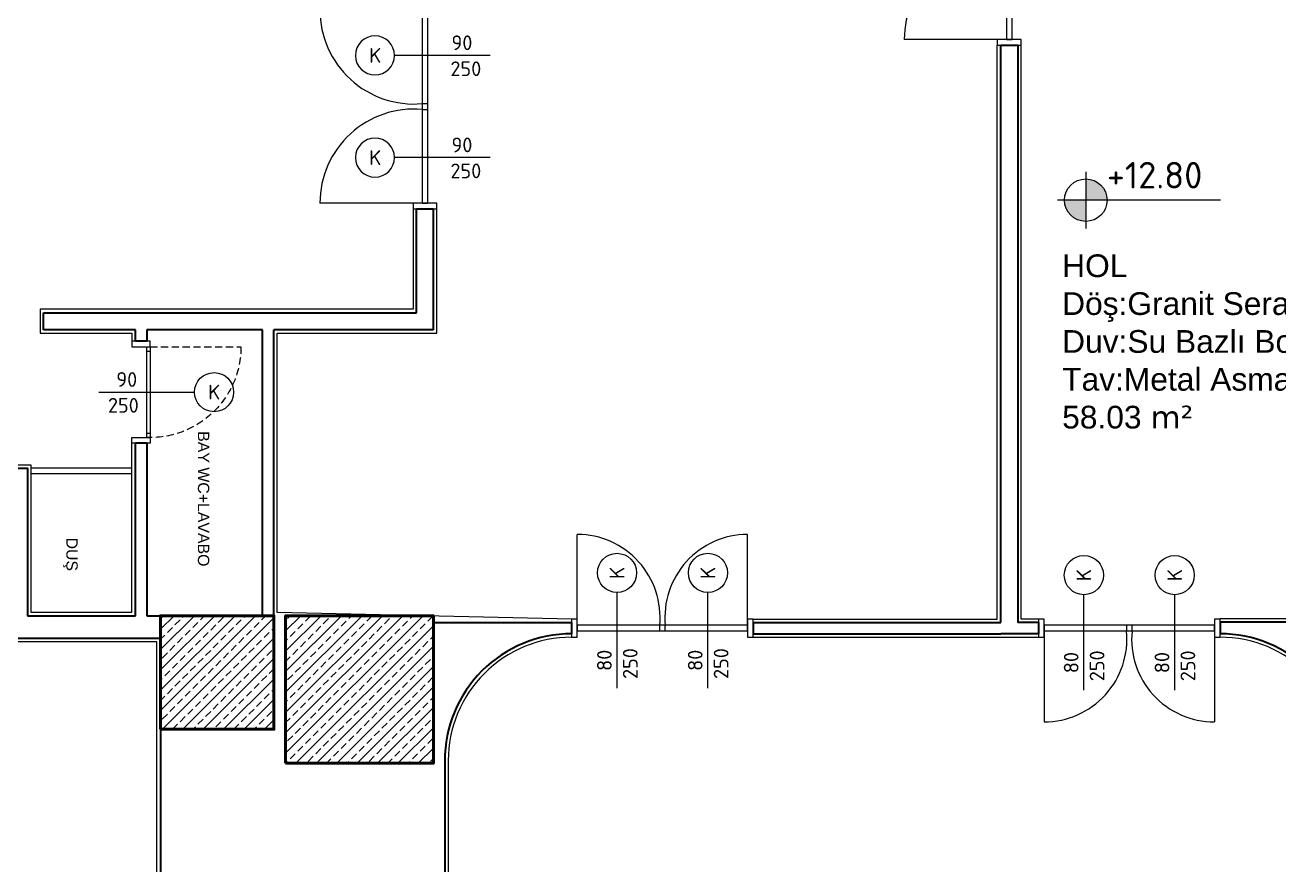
# Model space of a CAD drawing. Header units: millimetres. Extents: x 1443065 to 1517367, y 3763150 to 3779068.
# Drawn here: x 1500924 to 1502028, y 3767877 to 3768617 of the extents above; entities that cross this region are included whole.
import ezdxf
from ezdxf.enums import TextEntityAlignment as Align

# ---------------------------------------------------------------- set-up
doc = ezdxf.new("R2010")
doc.units = ezdxf.units.MM
doc.linetypes.add('HIDDEN', pattern=[9.525, 6.35, -3.175])
for name, color, linetype in [('1 tefriş 2', 8, 'Continuous'), ('1 yazı', 4, 'Continuous'), ('LAYER1', 10, 'Continuous'), ('m-DOG_', 4, 'Continuous'), ('m-TAR_duvar', 8, 'Continuous'), ('m-TFR_vitrifiye', 1, 'Continuous'), ('m-YAZ_kot', 7, 'Continuous'), ('m-YAZ_poz', 7, 'Continuous')]:
    doc.layers.add(name, color=color, linetype=linetype)
for name, color, linetype, lineweight in [('DUVAR', 2, 'Continuous', 35), ('MAHAL', 52, 'Continuous', 13), ('MERDIVEN', 4, 'Continuous', 20), ('SIVA', 3, 'Continuous', 9), ('TASIYICI', 170, 'Continuous', 50), ('TEFRIS', 165, 'Continuous', 15)]:
    doc.layers.add(name, color=color, linetype=linetype, lineweight=lineweight)
doc.styles.add('mono', font='isocpeur.ttf')
doc.styles.add('robins', font='', dxfattribs={"height": 10})
doc.styles.get("Standard").update_dxf_attribs({"font": 'arial.ttf'})
doc.styles.get('robins').set_extended_font_data('Helvetica Neue')

# ---------------------------------------------------------------- blocks, each defined once
blk = doc.blocks.new('m-penpoz')
blk.add_line((0, -1.625), (0, 0))
blk.add_circle((0, 0.332), 0.332)
blk.add_attdef('POZNO', text='', height=0.18).set_placement((0, 0.332), align=Align.MIDDLE)
blk.add_attdef('WIDTH', text='', height=0.18, rotation=90).set_placement((0, -1.625), align=Align.BOTTOM_LEFT)
blk.add_attdef('HEIGHT', text='', height=0.18, rotation=90).set_placement((0.069, -1.625), align=Align.TOP_LEFT)
blk = doc.blocks.new('90lık Kqpı')
at = {"layer": 'm-DOG_', "linetype": 'HIDDEN'}
blk.add_line((-8, -5), (-88, -5), dxfattribs=at)
at = {"layer": 'm-DOG_'}
for p, q in [((-5, -8.8), (-8, -8.8)), ((-5, -81.2), (-8, -81.2))]:
    blk.add_line(p, q, dxfattribs=at)
for points in [[(8, 0), (8, -5), (-8, -5), (-8, 0)], [(-8, -5), (-8, -85), (-5, -85), (-5, -5)], [(8, -90), (8, -85), (-8, -85), (-8, -90)]]:
    blk.add_lwpolyline(points, close=True, dxfattribs=at)
at = {"layer": 'm-DOG_', "linetype": 'HIDDEN'}
blk.add_arc((-8, -5), 80, 180, 270, dxfattribs=at)
blk = doc.blocks.new('m-plankot')
h = blk.add_hatch(color=256)
h.paths.add_polyline_path([(0, 0.144), (0, 0), (0.144, 0, 0.414214)])
h.paths.add_polyline_path([(0, -0.144), (0, 0), (-0.144, 0, 0.414214)])
for p, q in [((0, 0.192), (0, -0.192)), ((0.9136, 0), (-0.192, 0))]:
    blk.add_line(p, q)
blk.add_circle((0, 0), 0.144)
blk.add_attdef('INCEKOT', (0.1868, 0.1), '', height=0.18)
blk.add_attdef('KABAKOT', text='', height=0.18).set_placement((0.1868, -0.1), align=Align.TOP_LEFT)

msp = doc.modelspace()

# ---------------------------------------------------------------- hatches: boundary and pattern name
at = {"layer": 'm-TAR_duvar'}
h = msp.add_hatch(dxfattribs=at)
h.set_pattern_fill('ANSI33', color=256, scale=2)
h.set_pattern_definition([(45, (78491.543, -87954.948), (-8.98025612, 8.98025612), []), (45, (78500.523, -87954.948), (-8.98025612, 8.98025612), [6.35, -3.175])])
h.paths.add_polyline_path([(1501143.5, 3768096.6), (1501043.5, 3768096.6), (1501043.5, 3767996.6), (1501143.5, 3767996.6)])
h = msp.add_hatch(dxfattribs=at)
h.set_pattern_fill('ANSI33', color=256, scale=2)
h.set_pattern_definition([(45, (78491.978, -89305.454), (-8.98025612, 8.98025612), []), (45, (78500.958, -89305.454), (-8.98025612, 8.98025612), [6.35, -3.175])])
h.paths.add_polyline_path([(1501153.6, 3767966.6), (1501283.8, 3767966.6), (1501283.8, 3768096.6), (1501153.6, 3768096.6)])
h = msp.add_hatch(dxfattribs=at)
h.set_pattern_fill('ANSI33', color=256, scale=2)
h.set_pattern_definition([(45, (78491.978, -89305.454), (-8.98025612, 8.98025612), []), (45, (78500.958, -89305.454), (-8.98025612, 8.98025612), [6.35, -3.175])])
h.paths.add_polyline_path([(1501153.6, 3767966.6), (1501283.8, 3767966.6), (1501283.8, 3768096.6), (1501153.6, 3768096.6)])

# ---------------------------------------------------------------- linework, layer by layer
at = {"layer": '1 tefriş 2'}
msp.add_line((1500940.3, 3768363.5), (1500940.3, 3768348.5), dxfattribs=at)
at = {"layer": 'DUVAR'}
for p, q in [((1501783.4, 3768599.1), (1501798.4, 3768599.1)), ((1501268.8, 3768363.5), (1501268.8, 3768455.1)), ((1501268.8, 3768455.1), (1501283.8, 3768455.1)), ((1501283.8, 3768348.5), (1501283.8, 3768455.1)), ((1500940.3, 3768363.5), (1501268.8, 3768363.5)), ((1500940.3, 3768348.5), (1500940.3, 3768363.5)), ((1501021.3, 3768348.5), (1500940.3, 3768348.5)), ((1501021.3, 3768338.5), (1501021.3, 3768348.5)), ((1501133.3, 3768348.5), (1501031.3, 3768348.5)), ((1501133.3, 3768348.5), (1501031.3, 3768348.5)), ((1501031.3, 3768348.5), (1501031.3, 3768338.5)), ((1501133.3, 3768096.6), (1501133.3, 3768348.5)), ((1501283.8, 3768348.5), (1501143.3, 3768348.5)), ((1501143.3, 3768096.6), (1501143.3, 3768348.5)), ((1501268.8, 3768348.5), (1501148.3, 3768348.5)), ((1501031.3, 3768338.5), (1501021.3, 3768338.5)), ((1501021.3, 3768096.6), (1501021.3, 3768248.5)), ((1501031.3, 3768248.5), (1501021.3, 3768248.5)), ((1501031.3, 3768248.5), (1501031.3, 3768096.6)), ((1501283.8, 3768090.6), (1501405.5, 3768090.6)), ((1501405.5, 3768090.6), (1501405.5, 3768080.6)), ((1501565.5, 3768090.6), (1501783.4, 3768090.6)), ((1501565.5, 3768090.6), (1501565.5, 3768080.6)), ((1501816.6, 3768090.6), (1501798.4, 3768090.6)), ((1501816.6, 3768090.6), (1501816.6, 3768080.6)), ((1502098.3, 3768091), (1501976.6, 3768091)), ((1501976.6, 3768090.6), (1501976.6, 3768080.6)), ((1501405.5, 3768080.6), (1501405.5, 3768080.6)), ((1501565.5, 3768080.6), (1501783.4, 3768080.6)), ((1501816.6, 3768080.6), (1501783.4, 3768080.6)), ((1501043.3, 3767996.6), (1501043.3, 3767296.6)), ((1501293.8, 3767968.9), (1501293.8, 3767847.2))]:
    msp.add_line(p, q, dxfattribs=at)
for points in [[(1501783.4, 3768090.6), (1501783.4, 3768599.1)], [(1501798.4, 3768599.1), (1501798.4, 3768090.6)], [(1500916.3, 3768096.6), (1500916.3, 3768226.6), (1500926.3, 3768226.6), (1500926.3, 3768096.6)], [(1501043.3, 3768076.6), (1499608.8, 3768076.6), (1499608.8, 3768096.6), (1500593.3, 3768096.6)], [(1500926.3, 3768096.6), (1501021.3, 3768096.6)], [(1501031.3, 3768096.6), (1501043.3, 3768096.6)]]:
    msp.add_lwpolyline(points, dxfattribs=at)
for centre, start, end in [((1501405.5, 3767968.9), 89.9998, 180), ((1501976.6, 3767968.9), 0, 90.0002)]:
    msp.add_arc(centre, 111.7, start, end, dxfattribs=at)
at = {"layer": 'LAYER1'}
msp.add_line((1500926.3, 3768216.6), (1500926.3, 3768096.6), dxfattribs=at)
at = {"layer": 'm-TFR_vitrifiye'}
for p, q in [((1501018.3, 3768226.6), (1500929.3, 3768226.6)), ((1501018.3, 3768221.6), (1500929.3, 3768221.6))]:
    msp.add_line(p, q, dxfattribs=at)
at = {"layer": 'MERDIVEN'}
for p, q in [((1501788.4, 3768604.1), (1501698.4, 3768604.1)), ((1501273.8, 3768460.1), (1501183.8, 3768460.1)), ((1501410.5, 3768088.1), (1501410.5, 3768168.1)), ((1501560.5, 3768088.1), (1501560.5, 3768168.1)), ((1501821.6, 3768083.1), (1501821.6, 3768003.1)), ((1501971.6, 3768083.1), (1501971.6, 3768003.1))]:
    msp.add_line(p, q, dxfattribs=at)
for points in [[(1501793.4, 3768604.1), (1501793.4, 3768774.1), (1501788.4, 3768774.1), (1501788.4, 3768604.1)], [(1501278.8, 3768460.1), (1501278.8, 3768630.1), (1501273.8, 3768630.1), (1501273.8, 3768460.1)], [(1501801.4, 3768599.1), (1501801.4, 3768604.1), (1501780.4, 3768604.1), (1501780.4, 3768599.1)], [(1501278.8, 3768542.6), (1501278.8, 3768547.6), (1501273.8, 3768547.6), (1501273.8, 3768542.6)], [(1501286.8, 3768455.1), (1501286.8, 3768460.1), (1501265.8, 3768460.1), (1501265.8, 3768455.1)], [(1501405.5, 3768077.6), (1501410.5, 3768077.6), (1501410.5, 3768093.6), (1501405.5, 3768093.6)], [(1501560.5, 3768083.1), (1501560.5, 3768088.1), (1501410.5, 3768088.1), (1501410.5, 3768083.1)], [(1501488, 3768088.1), (1501483, 3768088.1), (1501483, 3768083.1), (1501488, 3768083.1)], [(1501560.5, 3768077.6), (1501565.5, 3768077.6), (1501565.5, 3768093.6), (1501560.5, 3768093.6)], [(1501821.6, 3768093.6), (1501816.6, 3768093.6), (1501816.6, 3768077.6), (1501821.6, 3768077.6)], [(1501821.6, 3768088.1), (1501821.6, 3768083.1), (1501971.6, 3768083.1), (1501971.6, 3768088.1)], [(1501894.1, 3768083.1), (1501899.1, 3768083.1), (1501899.1, 3768088.1), (1501894.1, 3768088.1)], [(1501976.6, 3768093.6), (1501971.6, 3768093.6), (1501971.6, 3768077.6), (1501976.6, 3768077.6)]]:
    msp.add_lwpolyline(points, close=True, dxfattribs=at)
for centre, radius, start, end in [((1501781.2, 3768604.1), 82.8, 85.0209, 180), ((1501266.6, 3768630.1), 82.8, 180, 274.9791), ((1501266.6, 3768460.1), 82.8, 85.0209, 180), ((1501410.5, 3768095.2), 72.9, 354.3689, 90), ((1501560.5, 3768095.2), 72.9, 90, 185.6311), ((1501821.6, 3768075.9), 72.9, 270, 5.6311), ((1501971.6, 3768075.9), 72.9, 174.3689, 270)]:
    msp.add_arc(centre, radius, start, end, dxfattribs=at)
at = {"layer": 'SIVA'}
for p, q in [((1501565.5, 3768077.6), (1501816.6, 3768077.6)), ((1501296.8, 3767968.9), (1501296.8, 3767844.2))]:
    msp.add_line(p, q, dxfattribs=at)
for points in [[(1501976.6, 3768094), (1502223.4, 3768094), (1502223.4, 3768377.4), (1502239.4, 3768377.4), (1502239.4, 3768574.2), (1502040.3, 3768574.3), (1502040.3, 3768859.6), (1502763.3, 3768859.6)], [(1501565.5, 3768093.6), (1501780.4, 3768093.6), (1501780.4, 3768599.1)], [(1501816.6, 3768093.6), (1501801.4, 3768093.6), (1501801.4, 3768599.1)], [(1501265.8, 3768455.1), (1501265.8, 3768366.5), (1500937.3, 3768366.5), (1500937.3, 3768345.5), (1501018.3, 3768345.5), (1501018.3, 3768338.5)], [(1501405.6, 3768093.6), (1501146.3, 3768099.5), (1501146.3, 3768345.5), (1501286.8, 3768345.5), (1501286.8, 3768455.1)], [(1500719.3, 3768248.5), (1500719.3, 3768099.6), (1500808.3, 3768099.6), (1500808.3, 3768229.6), (1500824.3, 3768229.6), (1500824.3, 3768099.6), (1500913.3, 3768099.6), (1500913.3, 3768229.6), (1500929.3, 3768229.6), (1500929.3, 3768099.6), (1501018.3, 3768099.6), (1501018.3, 3768248.5)], [(1501040.3, 3767118.4), (1501040.3, 3768073.6), (1499611.8, 3768073.6), (1499611.8, 3767993.6), (1499505.8, 3767993.6), (1499505.8, 3768172.6)]]:
    msp.add_lwpolyline(points, dxfattribs=at)
for centre, start, end in [((1501405.5, 3767968.9), 89.9998, 180), ((1501976.6, 3767968.9), 0, 90.0002)]:
    msp.add_arc(centre, 108.7, start, end, dxfattribs=at)
at = {"layer": 'TASIYICI'}
for points in [[(1501043.3, 3767996.6), (1501143.3, 3767996.6), (1501143.3, 3768096.6), (1501043.3, 3768096.6)], [(1501153.6, 3767966.6), (1501283.8, 3767966.6), (1501283.8, 3768096.6), (1501153.6, 3768096.6)], [(1501153.6, 3767966.6), (1501283.8, 3767966.6), (1501283.8, 3768096.6), (1501153.6, 3768096.6)]]:
    msp.add_lwpolyline(points, close=True, dxfattribs=at)

# ---------------------------------------------------------------- block references
at = {"layer": 'm-YAZ_kot'}
ref = msp.add_blockref('m-plankot', (1501858.3, 3768462.6), dxfattribs=dict(at, xscale=129.9375, yscale=129.9375, zscale=129.9375))
ref.add_attrib('INCEKOT', '+12.80', dxfattribs={"layer": '0', "height": 23.39, "rotation": 0, "style": 'mono'}).set_placement((1501876.8, 3768465.9), align=Align.BOTTOM_LEFT)
at = {"layer": 'm-YAZ_poz'}
ref = msp.add_blockref('m-penpoz', (1501249.5, 3768590.1), dxfattribs=dict(at, xscale=-51.83999999999998, yscale=51.83999999999998, zscale=51.83999999999998, rotation=89.99954940331261))
ref.add_attrib('WIDTH', '90', dxfattribs={"layer": '0', "height": 12.96, "style": 'mono'}).set_placement((1501318.1, 3768590.9), align=Align.BOTTOM_RIGHT)
ref.add_attrib('HEIGHT', '250', dxfattribs={"layer": '0', "height": 12.96, "style": 'mono'}).set_placement((1501325.9, 3768568), align=Align.BOTTOM_RIGHT)
ref.add_attrib('POZNO', 'K', dxfattribs={"layer": '0', "height": 13, "style": 'mono'}).set_placement((1501232.5, 3768590.1), align=Align.MIDDLE_CENTER)
ref = msp.add_blockref('m-penpoz', (1501249.5, 3768590.1), dxfattribs=dict(at, xscale=-51.83999999999998, yscale=51.83999999999998, zscale=51.83999999999998, rotation=89.99954940331261))
ref.add_attrib('WIDTH', '90', dxfattribs={"layer": '0', "height": 12.96, "style": 'mono'}).set_placement((1501318.1, 3768590.9), align=Align.BOTTOM_RIGHT)
ref.add_attrib('HEIGHT', '250', dxfattribs={"layer": '0', "height": 12.96, "style": 'mono'}).set_placement((1501325.9, 3768568), align=Align.BOTTOM_RIGHT)
ref.add_attrib('POZNO', 'K', dxfattribs={"layer": '0', "height": 13, "style": 'mono'}).set_placement((1501232.5, 3768590.1), align=Align.MIDDLE_CENTER)
ref = msp.add_blockref('m-penpoz', (1501249.5, 3768590.1), dxfattribs=dict(at, xscale=-51.83999999999998, yscale=51.83999999999998, zscale=51.83999999999998, rotation=89.99954940331261))
ref.add_attrib('WIDTH', '90', dxfattribs={"layer": '0', "height": 12.96, "style": 'mono'}).set_placement((1501318.1, 3768590.9), align=Align.BOTTOM_RIGHT)
ref.add_attrib('HEIGHT', '250', dxfattribs={"layer": '0', "height": 12.96, "style": 'mono'}).set_placement((1501325.9, 3768568), align=Align.BOTTOM_RIGHT)
ref.add_attrib('POZNO', 'K', dxfattribs={"layer": '0', "height": 13, "style": 'mono'}).set_placement((1501232.5, 3768590.1), align=Align.MIDDLE_CENTER)
ref = msp.add_blockref('m-penpoz', (1501249.5, 3768590.1), dxfattribs=dict(at, xscale=-51.83999999999998, yscale=51.83999999999998, zscale=51.83999999999998, rotation=89.99954940331261))
ref.add_attrib('WIDTH', '90', dxfattribs={"layer": '0', "height": 12.96, "style": 'mono'}).set_placement((1501318.1, 3768590.9), align=Align.BOTTOM_RIGHT)
ref.add_attrib('HEIGHT', '250', dxfattribs={"layer": '0', "height": 12.96, "style": 'mono'}).set_placement((1501325.9, 3768568), align=Align.BOTTOM_RIGHT)
ref.add_attrib('POZNO', 'K', dxfattribs={"layer": '0', "height": 13, "style": 'mono'}).set_placement((1501232.5, 3768590.1), align=Align.MIDDLE_CENTER)
ref = msp.add_blockref('m-penpoz', (1501249.5, 3768500.1), dxfattribs=dict(at, xscale=-51.83999999999998, yscale=51.83999999999998, zscale=51.83999999999998, rotation=89.99954940331261))
ref.add_attrib('WIDTH', '90', dxfattribs={"layer": '0', "height": 12.96, "style": 'mono'}).set_placement((1501318.1, 3768500.9), align=Align.BOTTOM_RIGHT)
ref.add_attrib('HEIGHT', '250', dxfattribs={"layer": '0', "height": 12.96, "style": 'mono'}).set_placement((1501325.9, 3768478), align=Align.BOTTOM_RIGHT)
ref.add_attrib('POZNO', 'K', dxfattribs={"layer": '0', "height": 13, "style": 'mono'}).set_placement((1501232.5, 3768500.1), align=Align.MIDDLE_CENTER)
ref = msp.add_blockref('m-penpoz', (1501249.5, 3768500.1), dxfattribs=dict(at, xscale=-51.83999999999998, yscale=51.83999999999998, zscale=51.83999999999998, rotation=89.99954940331261))
ref.add_attrib('WIDTH', '90', dxfattribs={"layer": '0', "height": 12.96, "style": 'mono'}).set_placement((1501318.1, 3768500.9), align=Align.BOTTOM_RIGHT)
ref.add_attrib('HEIGHT', '250', dxfattribs={"layer": '0', "height": 12.96, "style": 'mono'}).set_placement((1501325.9, 3768478), align=Align.BOTTOM_RIGHT)
ref.add_attrib('POZNO', 'K', dxfattribs={"layer": '0', "height": 13, "style": 'mono'}).set_placement((1501232.5, 3768500.1), align=Align.MIDDLE_CENTER)
ref = msp.add_blockref('m-penpoz', (1501249.5, 3768500.1), dxfattribs=dict(at, xscale=-51.83999999999998, yscale=51.83999999999998, zscale=51.83999999999998, rotation=89.99954940331261))
ref.add_attrib('WIDTH', '90', dxfattribs={"layer": '0', "height": 12.96, "style": 'mono'}).set_placement((1501318.1, 3768500.9), align=Align.BOTTOM_RIGHT)
ref.add_attrib('HEIGHT', '250', dxfattribs={"layer": '0', "height": 12.96, "style": 'mono'}).set_placement((1501325.9, 3768478), align=Align.BOTTOM_RIGHT)
ref.add_attrib('POZNO', 'K', dxfattribs={"layer": '0', "height": 13, "style": 'mono'}).set_placement((1501232.5, 3768500.1), align=Align.MIDDLE_CENTER)
ref = msp.add_blockref('m-penpoz', (1501249.5, 3768500.1), dxfattribs=dict(at, xscale=-51.83999999999998, yscale=51.83999999999998, zscale=51.83999999999998, rotation=89.99954940331261))
ref.add_attrib('WIDTH', '90', dxfattribs={"layer": '0', "height": 12.96, "style": 'mono'}).set_placement((1501318.1, 3768500.9), align=Align.BOTTOM_RIGHT)
ref.add_attrib('HEIGHT', '250', dxfattribs={"layer": '0', "height": 12.96, "style": 'mono'}).set_placement((1501325.9, 3768478), align=Align.BOTTOM_RIGHT)
ref.add_attrib('POZNO', 'K', dxfattribs={"layer": '0', "height": 13, "style": 'mono'}).set_placement((1501232.5, 3768500.1), align=Align.MIDDLE_CENTER)
ref = msp.add_blockref('m-penpoz', (1501073.4, 3768293.5), dxfattribs=dict(at, xscale=51.83999999999998, yscale=51.83999999999998, zscale=51.83999999999998, rotation=270.0004505966874))
ref.add_attrib('WIDTH', '90', dxfattribs={"layer": '0', "height": 12.96, "style": 'mono'}).set_placement((1501022.9, 3768294.3), align=Align.BOTTOM_RIGHT)
ref.add_attrib('HEIGHT', '250', dxfattribs={"layer": '0', "height": 12.96, "style": 'mono'}).set_placement((1501024.3, 3768271.5), align=Align.BOTTOM_RIGHT)
ref.add_attrib('POZNO', 'K', dxfattribs={"layer": '0', "height": 13, "style": 'mono'}).set_placement((1501090.7, 3768293.5), align=Align.MIDDLE_CENTER)
ref = msp.add_blockref('m-penpoz', (1501445.5, 3768117.1), dxfattribs=dict(at, xscale=51.83999999999998, yscale=51.83999999999998, zscale=51.83999999999998, rotation=0.0004505966874108402))
ref.add_attrib('WIDTH', '80', dxfattribs={"layer": '0', "height": 12.96, "rotation": 90, "style": 'mono'}).set_placement((1501444.7, 3768066.6), align=Align.BOTTOM_RIGHT)
ref.add_attrib('HEIGHT', '250', dxfattribs={"layer": '0', "height": 12.96, "rotation": 90, "style": 'mono'}).set_placement((1501467.5, 3768068), align=Align.BOTTOM_RIGHT)
ref.add_attrib('POZNO', 'K', dxfattribs={"layer": '0', "height": 13, "rotation": 90, "style": 'mono'}).set_placement((1501445.5, 3768134.3), align=Align.MIDDLE_CENTER)
ref = msp.add_blockref('m-penpoz', (1501525.5, 3768117.1), dxfattribs=dict(at, xscale=51.83999999999998, yscale=51.83999999999998, zscale=51.83999999999998, rotation=0.0004505966874108402))
ref.add_attrib('WIDTH', '80', dxfattribs={"layer": '0', "height": 12.96, "rotation": 90, "style": 'mono'}).set_placement((1501524.7, 3768066.6), align=Align.BOTTOM_RIGHT)
ref.add_attrib('HEIGHT', '250', dxfattribs={"layer": '0', "height": 12.96, "rotation": 90, "style": 'mono'}).set_placement((1501547.5, 3768068), align=Align.BOTTOM_RIGHT)
ref.add_attrib('POZNO', 'K', dxfattribs={"layer": '0', "height": 13, "rotation": 90, "style": 'mono'}).set_placement((1501525.5, 3768134.3), align=Align.MIDDLE_CENTER)
ref = msp.add_blockref('m-penpoz', (1501856.6, 3768115.1), dxfattribs=dict(at, xscale=51.83999999999998, yscale=51.83999999999998, zscale=51.83999999999998, rotation=0.0004505966874107999))
ref.add_attrib('WIDTH', '80', dxfattribs={"layer": '0', "height": 12.96, "rotation": 90, "style": 'mono'}).set_placement((1501855.8, 3768064.6), align=Align.BOTTOM_RIGHT)
ref.add_attrib('HEIGHT', '250', dxfattribs={"layer": '0', "height": 12.96, "rotation": 90, "style": 'mono'}).set_placement((1501878.6, 3768066), align=Align.BOTTOM_RIGHT)
ref.add_attrib('POZNO', 'K', dxfattribs={"layer": '0', "height": 13, "rotation": 90, "style": 'mono'}).set_placement((1501856.6, 3768132.3), align=Align.MIDDLE_CENTER)
ref = msp.add_blockref('m-penpoz', (1501936.6, 3768115.1), dxfattribs=dict(at, xscale=51.83999999999998, yscale=51.83999999999998, zscale=51.83999999999998, rotation=0.0004505966874107999))
ref.add_attrib('WIDTH', '80', dxfattribs={"layer": '0', "height": 12.96, "rotation": 90, "style": 'mono'}).set_placement((1501935.8, 3768064.6), align=Align.BOTTOM_RIGHT)
ref.add_attrib('HEIGHT', '250', dxfattribs={"layer": '0', "height": 12.96, "rotation": 90, "style": 'mono'}).set_placement((1501958.6, 3768066), align=Align.BOTTOM_RIGHT)
ref.add_attrib('POZNO', 'K', dxfattribs={"layer": '0', "height": 13, "rotation": 90, "style": 'mono'}).set_placement((1501936.6, 3768132.3), align=Align.MIDDLE_CENTER)
at = {"layer": 'TEFRIS', "color": 6, "lineweight": 18, "xscale": -1}
msp.add_blockref('90lık Kqpı', (1501026.3, 3768338.5), dxfattribs=at)

# ---------------------------------------------------------------- texts
at = {"layer": '1 yazı', "char_height": 10, "attachment_point": 7, "rotation": 270, "style": 'robins'}
for s, insert in [('BAY WC+LAVABO', (1501076.2, 3768259.1)), ('DUŞ', (1500957.4, 3768165.4))]:
    msp.add_mtext_dynamic_manual_height_columns(s, width=199.102, gutter_width=50, heights=[0], dxfattribs=dict(at, insert=insert))
at = {"layer": 'MAHAL', "insert": (1501837.5, 3768261.2), "char_height": 20, "width": 398.172, "attachment_point": 7}
msp.add_mtext('{\\f@Arial Unicode MS|b0|i0|c162|p34;HOL\\PDöş:Granit Seramik 60x60\\PDuv:Su Bazlı Boya\\PTav:Metal Asma Tavan\\P58.03 \\fVerdana|b0|i0|c162|p34;m²}', dxfattribs=at)

doc.saveas('drawing.dxf')
